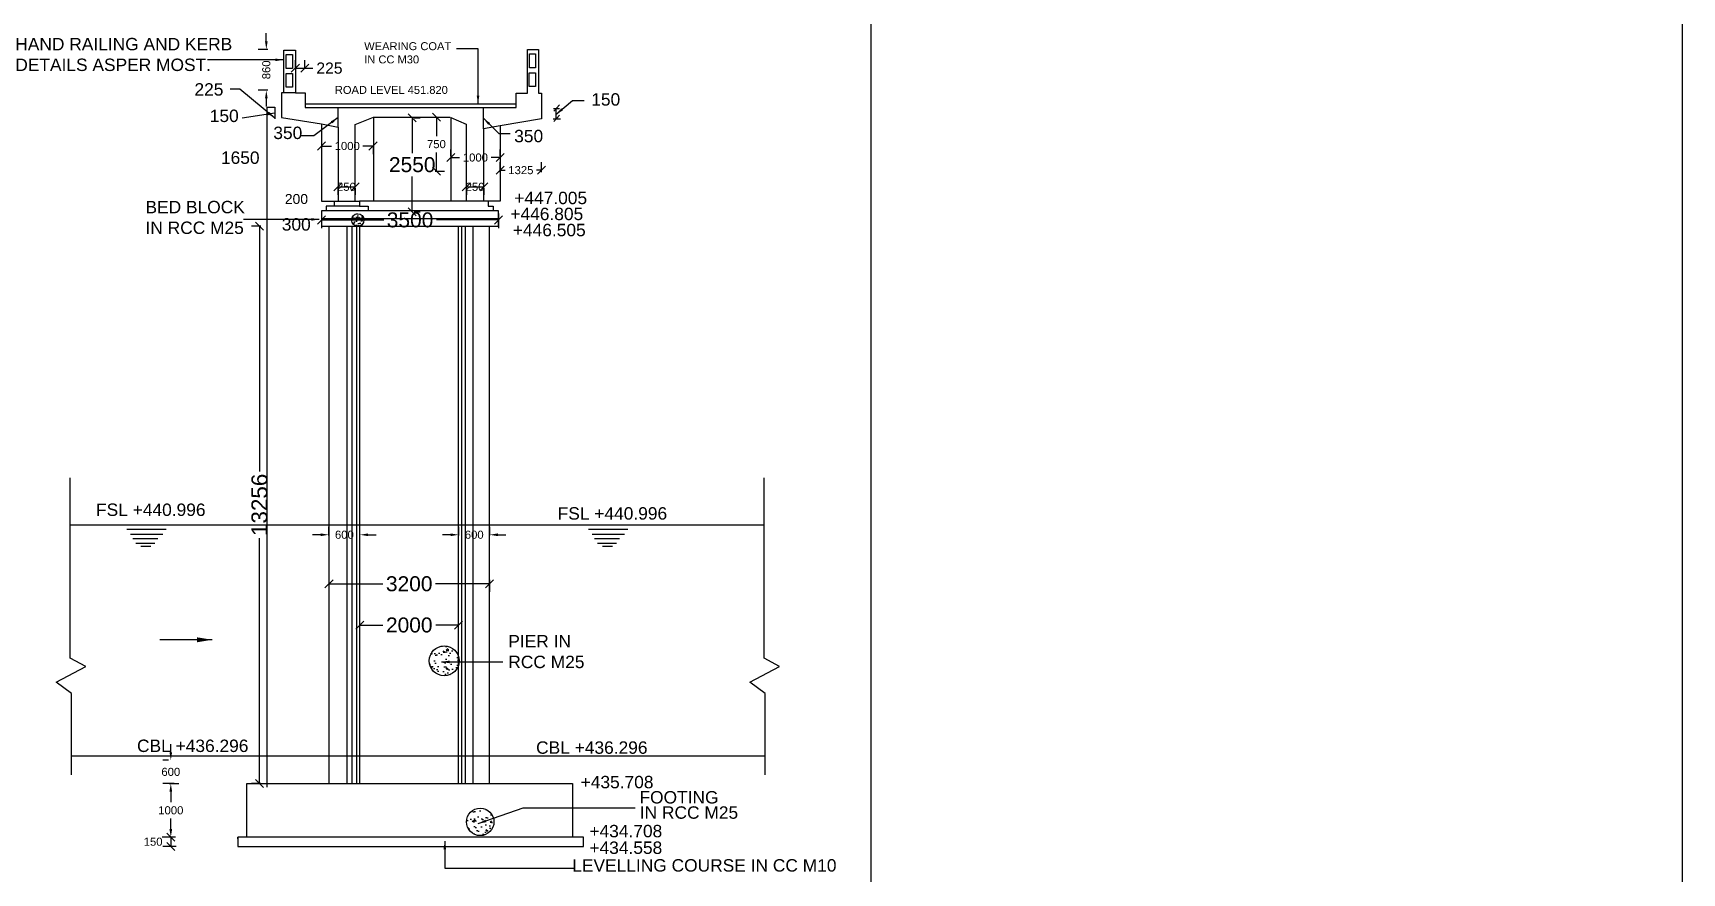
# Model space of a CAD drawing. Header units: inches. Extents: x 19265.7 to 19362, y 19045.1 to 19108.4.
# Drawn here: x 19325.24 to 19361.94, y 19071.27 to 19089.98 of the extents above; entities that cross this region are included whole.
import ezdxf

# ---------------------------------------------------------------- set-up
doc = ezdxf.new("R2010")
doc.units = ezdxf.units.IN
doc.header["$MEASUREMENT"] = 0
for name, color, linetype in [('DIMENSION', 255, 'Continuous'), ('DRAWING', 2, 'Continuous'), ('TEXT', 255, 'Continuous')]:
    doc.layers.add(name, color=color, linetype=linetype)
doc.styles.get("Standard").update_dxf_attribs({"font": 'arial.ttf'})
doc.dimstyles.get("Standard").update_dxf_attribs({"dimtxt": 0.18, "dimasz": 0.18, "dimexe": 0.18, "dimexo": 0.0625, "dimgap": 0.09, "dimtad": 0, "dimtih": 1, "dimtoh": 1, "dimdec": 4, "dimzin": 0, "dimdsep": 46, "dimtxsty": 'Standard', "dimcen": 0.09, "dimadec": 0, "dimazin": 0, "dimtfac": 1, "dimtdec": 4, "dimtofl": 0, "dimtmove": 0, "dimatfit": 3, "dimfxl": 1, "dimtolj": 1, "dimtzin": 0, "dimarcsym": 0})
pattern_1 = [(50, (-39.21557, 271.69714), (0.3586300913, -0.0313760675), [0.0375, -0.4125]), (355, (-39.21557, 271.69714), (-0.069375667, 0.376096067), [0.03, -0.33]), (100.4514, (-39.1857, 271.69452), (0.289254691, 0.344719771), [0.031870095, -0.350571056]), (46.1842, (-39.21557, 271.79714), (0.533620524, -0.082759507), [0.05625, -0.61875]), (96.6356, (-39.1711, 271.79024), (0.467331353, 0.487058935), [0.047805144, -0.5258565]), (351.1842, (-39.21557, 271.79714), (0.467330973, 0.4870593), [0.045, -0.495]), (21, (-39.16557, 271.77214), (0.298453526, -0.2013094453), [0.0375, -0.4125]), (326, (-39.16557, 271.77214), (0.121657666, 0.3625750225), [0.03, -0.33]), (71.4514, (-39.1407, 271.75536), (0.4201113143, 0.1612652484), [0.031870095, -0.350571056]), (37.5, (-39.21557, 271.69714), (0.00607992766, 0.1664469269), [0, -0.326, 0, -0.335, 0, -0.33125]), (7.5, (-39.21557, 271.69714), (0.1315347687, 0.197205856), [0, -0.191, 0, -0.3185, 0, -0.12625]), (327.5, (-39.32707, 271.69714), (0.2669112181, -0.0112774359), [0, -0.125, 0, -0.39, 0, -0.5175]), (317.5, (-39.37707, 271.69714), (0.2915930847, 0.0500524912), [0, -0.1625, 0, -0.259, 0, -0.3675])]

# ---------------------------------------------------------------- blocks, each defined once
blk = doc.blocks.new('_Oblique')
at = {"color": 0, "linetype": 'ByBlock', "lineweight": -2}
blk.add_line((-0.5, -0.5), (0.5, 0.5), dxfattribs=at)
blk = doc.blocks.new('*D76')
at = {"layer": 'Defpoints', "color": 0, "transparency": 16777216}
for p in [(19328.448, 19073.265), (19328.309, 19072.073), (19328.448, 19072.073)]:
    blk.add_point(p, dxfattribs=at)
at = {"layer": 'DIMENSION', "color": 0, "lineweight": -2, "transparency": 16777216}
for p, q in [((19328.386, 19073.265), (19328.129, 19073.265)), ((19328.309, 19073.085), (19328.309, 19072.851)), ((19328.309, 19072.253), (19328.309, 19072.487)), ((19328.386, 19072.073), (19328.129, 19072.073))]:
    blk.add_line(p, q, dxfattribs=at)
at = {"layer": 'DIMENSION', "color": 0, "transparency": 16777216}
for points in [[(19328.279, 19073.085), (19328.339, 19073.085), (19328.309, 19073.265)], [(19328.279, 19072.253), (19328.339, 19072.253), (19328.309, 19072.073)]]:
    blk.add_solid(points, dxfattribs=at)
at = {"layer": 'DIMENSION', "color": 0, "transparency": 16777216, "insert": (19328.309, 19072.669), "char_height": 0.18, "attachment_point": 5}
blk.add_mtext('\\A1;1000', dxfattribs=at)
blk = doc.blocks.new('*D77')
at = {"layer": 'Defpoints', "color": 0, "transparency": 16777216}
for p in [(19331.664, 19086.027), (19335.603, 19086.027), (19335.603, 19085.819)]:
    blk.add_point(p, dxfattribs=at)
at = {"layer": 'DIMENSION', "color": 0, "lineweight": -2, "transparency": 16777216}
for p, q in [((19331.664, 19085.964), (19331.664, 19085.639)), ((19335.603, 19085.964), (19335.603, 19085.639)), ((19331.664, 19085.819), (19333.047, 19085.819)), ((19335.603, 19085.819), (19334.221, 19085.819))]:
    blk.add_line(p, q, dxfattribs=at)
at = {"layer": 'DIMENSION', "color": 0, "lineweight": -2, "transparency": 16777216, "xscale": 0.18, "yscale": 0.18, "zscale": 0.18, "rotation": 180}
blk.add_blockref('_Oblique', (19331.664, 19085.819), dxfattribs=at)
at = {"layer": 'DIMENSION', "color": 0, "lineweight": -2, "transparency": 16777216, "xscale": 0.18, "yscale": 0.18, "zscale": 0.18}
blk.add_blockref('_Oblique', (19335.603, 19085.819), dxfattribs=at)
at = {"layer": 'DIMENSION', "color": 0, "transparency": 16777216, "insert": (19333.634, 19085.819), "char_height": 0.3333, "attachment_point": 5}
blk.add_mtext('\\A1;3500', dxfattribs=at)
blk = doc.blocks.new('*D78')
at = {"layer": 'Defpoints', "color": 0, "transparency": 16777216}
for p in [(19331.826, 19078.728), (19332.518, 19078.807), (19332.518, 19078.728)]:
    blk.add_point(p, dxfattribs=at)
at = {"layer": 'DIMENSION', "color": 0, "lineweight": -2, "transparency": 16777216}
for p, q in [((19331.826, 19078.791), (19331.826, 19078.987)), ((19332.518, 19078.791), (19332.518, 19078.987)), ((19331.646, 19078.807), (19331.466, 19078.807)), ((19332.698, 19078.807), (19332.878, 19078.807))]:
    blk.add_line(p, q, dxfattribs=at)
at = {"layer": 'DIMENSION', "color": 0, "transparency": 16777216}
for points in [[(19331.646, 19078.837), (19331.646, 19078.777), (19331.826, 19078.807)], [(19332.698, 19078.837), (19332.698, 19078.777), (19332.518, 19078.807)]]:
    blk.add_solid(points, dxfattribs=at)
at = {"layer": 'DIMENSION', "color": 0, "transparency": 16777216, "insert": (19332.172, 19078.807), "char_height": 0.18, "attachment_point": 5}
blk.add_mtext('\\A1;600', dxfattribs=at)
blk = doc.blocks.new('*D79')
at = {"layer": 'Defpoints', "color": 0, "transparency": 16777216}
for p in [(19331.829, 19077.862), (19335.402, 19077.862), (19335.402, 19077.714)]:
    blk.add_point(p, dxfattribs=at)
at = {"layer": 'DIMENSION', "color": 0, "lineweight": -2, "transparency": 16777216}
for p, q in [((19331.829, 19077.8), (19331.829, 19077.534)), ((19335.402, 19077.8), (19335.402, 19077.534)), ((19331.829, 19077.714), (19333.028, 19077.714)), ((19335.402, 19077.714), (19334.202, 19077.714))]:
    blk.add_line(p, q, dxfattribs=at)
at = {"layer": 'DIMENSION', "color": 0, "lineweight": -2, "transparency": 16777216, "xscale": 0.18, "yscale": 0.18, "zscale": 0.18, "rotation": 180}
blk.add_blockref('_Oblique', (19331.829, 19077.714), dxfattribs=at)
at = {"layer": 'DIMENSION', "color": 0, "lineweight": -2, "transparency": 16777216, "xscale": 0.18, "yscale": 0.18, "zscale": 0.18}
blk.add_blockref('_Oblique', (19335.402, 19077.714), dxfattribs=at)
at = {"layer": 'DIMENSION', "color": 0, "transparency": 16777216, "insert": (19333.615, 19077.714), "char_height": 0.3333, "attachment_point": 5}
blk.add_mtext('\\A1;3200', dxfattribs=at)
blk = doc.blocks.new('*D80')
at = {"layer": 'Defpoints', "color": 0, "transparency": 16777216}
for p in [(19334.713, 19076.796), (19332.518, 19076.548), (19334.713, 19076.548)]:
    blk.add_point(p, dxfattribs=at)
at = {"layer": 'DIMENSION', "color": 0, "lineweight": -2, "transparency": 16777216}
for p, q in [((19332.518, 19076.61), (19332.518, 19076.976)), ((19332.518, 19076.796), (19333.026, 19076.796)), ((19334.713, 19076.796), (19334.206, 19076.796)), ((19334.713, 19076.61), (19334.713, 19076.976))]:
    blk.add_line(p, q, dxfattribs=at)
at = {"layer": 'DIMENSION', "color": 0, "lineweight": -2, "transparency": 16777216, "xscale": 0.18, "yscale": 0.18, "zscale": 0.18, "rotation": 180}
blk.add_blockref('_Oblique', (19332.518, 19076.796), dxfattribs=at)
at = {"layer": 'DIMENSION', "color": 0, "lineweight": -2, "transparency": 16777216, "xscale": 0.18, "yscale": 0.18, "zscale": 0.18}
blk.add_blockref('_Oblique', (19334.713, 19076.796), dxfattribs=at)
at = {"layer": 'DIMENSION', "color": 0, "transparency": 16777216, "insert": (19333.616, 19076.796), "char_height": 0.3333, "attachment_point": 5}
blk.add_mtext('\\A1;2000', dxfattribs=at)
blk = doc.blocks.new('*D81')
at = {"layer": 'Defpoints', "color": 0, "transparency": 16777216}
for p in [(19335.639, 19086.824), (19336.56, 19086.928), (19336.56, 19086.824)]:
    blk.add_point(p, dxfattribs=at)
at = {"layer": 'DIMENSION', "color": 0, "lineweight": -2, "transparency": 16777216}
for p, q in [((19335.639, 19086.886), (19335.639, 19087.108)), ((19336.56, 19086.886), (19336.56, 19087.108)), ((19335.639, 19086.928), (19335.749, 19086.928)), ((19336.56, 19086.928), (19336.451, 19086.928))]:
    blk.add_line(p, q, dxfattribs=at)
at = {"layer": 'DIMENSION', "color": 0, "lineweight": -2, "transparency": 16777216, "xscale": 0.18, "yscale": 0.18, "zscale": 0.18, "rotation": 180}
blk.add_blockref('_Oblique', (19335.639, 19086.928), dxfattribs=at)
at = {"layer": 'DIMENSION', "color": 0, "lineweight": -2, "transparency": 16777216, "xscale": 0.18, "yscale": 0.18, "zscale": 0.18}
blk.add_blockref('_Oblique', (19336.56, 19086.928), dxfattribs=at)
at = {"layer": 'DIMENSION', "color": 0, "transparency": 16777216, "insert": (19336.1, 19086.928), "char_height": 0.18, "attachment_point": 5}
blk.add_mtext('\\A1;1325', dxfattribs=at)
blk = doc.blocks.new('*D91')
at = {"layer": 'Defpoints', "color": 0, "transparency": 16777216}
for p in [(19334.54, 19087.175), (19335.637, 19087.209), (19335.637, 19087.175)]:
    blk.add_point(p, dxfattribs=at)
at = {"layer": 'DIMENSION', "color": 0, "lineweight": -2, "transparency": 16777216}
for p, q in [((19334.54, 19087.237), (19334.54, 19087.389)), ((19335.637, 19087.237), (19335.637, 19087.389)), ((19334.54, 19087.209), (19334.738, 19087.209)), ((19335.637, 19087.209), (19335.438, 19087.209))]:
    blk.add_line(p, q, dxfattribs=at)
at = {"layer": 'DIMENSION', "color": 0, "lineweight": -2, "transparency": 16777216, "xscale": 0.18, "yscale": 0.18, "zscale": 0.18, "rotation": 180}
blk.add_blockref('_Oblique', (19334.54, 19087.209), dxfattribs=at)
at = {"layer": 'DIMENSION', "color": 0, "lineweight": -2, "transparency": 16777216, "xscale": 0.18, "yscale": 0.18, "zscale": 0.18}
blk.add_blockref('_Oblique', (19335.637, 19087.209), dxfattribs=at)
at = {"layer": 'DIMENSION', "color": 0, "transparency": 16777216, "insert": (19335.088, 19087.209), "char_height": 0.18, "attachment_point": 5}
blk.add_mtext('\\A1;1000', dxfattribs=at)
blk = doc.blocks.new('*D82')
at = {"layer": 'Defpoints', "color": 0, "transparency": 16777216}
for p in [(19333.665, 19088.096), (19333.665, 19086.001), (19333.682, 19086.001)]:
    blk.add_point(p, dxfattribs=at)
at = {"layer": 'DIMENSION', "color": 0, "lineweight": -2, "transparency": 16777216}
for p, q in [((19333.682, 19088.096), (19333.682, 19087.309)), ((19333.728, 19088.096), (19333.862, 19088.096)), ((19333.682, 19086.001), (19333.682, 19086.788)), ((19333.728, 19086.001), (19333.862, 19086.001))]:
    blk.add_line(p, q, dxfattribs=at)
at = {"layer": 'DIMENSION', "color": 0, "lineweight": -2, "transparency": 16777216, "xscale": 0.18, "yscale": 0.18, "zscale": 0.18}
for p, rotation in [((19333.682, 19088.096), 90), ((19333.682, 19086.001), 270)]:
    blk.add_blockref('_Oblique', p, dxfattribs=dict(at, rotation=rotation))
at = {"layer": 'DIMENSION', "color": 0, "transparency": 16777216, "insert": (19333.682, 19087.049), "char_height": 0.3333, "attachment_point": 5}
blk.add_mtext('\\A1;2550', dxfattribs=at)
blk = doc.blocks.new('*D83')
at = {"layer": 'Defpoints', "color": 0, "transparency": 16777216}
for p in [(19330.533, 19089.617), (19330.435, 19088.708), (19330.533, 19088.708)]:
    blk.add_point(p, dxfattribs=at)
at = {"layer": 'TEXT', "color": 0, "lineweight": -2, "transparency": 16777216}
for p, q in [((19330.435, 19089.797), (19330.435, 19089.977)), ((19330.47, 19089.617), (19330.255, 19089.617)), ((19330.47, 19088.708), (19330.255, 19088.708)), ((19330.435, 19088.528), (19330.435, 19088.348))]:
    blk.add_line(p, q, dxfattribs=at)
at = {"layer": 'TEXT', "color": 0, "transparency": 16777216}
for points in [[(19330.405, 19089.797), (19330.465, 19089.797), (19330.435, 19089.617)], [(19330.405, 19088.528), (19330.465, 19088.528), (19330.435, 19088.708)]]:
    blk.add_solid(points, dxfattribs=at)
at = {"layer": 'TEXT', "color": 0, "transparency": 16777216, "insert": (19330.435, 19089.163), "char_height": 0.18, "attachment_point": 5, "rotation": 90}
blk.add_mtext('\\A1;860', dxfattribs=at)
blk = doc.blocks.new('*D88')
at = {"layer": 'Defpoints', "color": 0, "transparency": 16777216}
for p in [(19330.379, 19085.681), (19330.284, 19073.265), (19330.379, 19073.265)]:
    blk.add_point(p, dxfattribs=at)
at = {"layer": 'DIMENSION', "color": 0, "lineweight": -2, "transparency": 16777216}
for p, q in [((19330.316, 19085.681), (19330.104, 19085.681)), ((19330.284, 19085.681), (19330.284, 19080.218)), ((19330.284, 19073.265), (19330.284, 19078.728)), ((19330.316, 19073.265), (19330.104, 19073.265))]:
    blk.add_line(p, q, dxfattribs=at)
at = {"layer": 'DIMENSION', "color": 0, "lineweight": -2, "transparency": 16777216, "xscale": 0.18, "yscale": 0.18, "zscale": 0.18}
for p, rotation in [((19330.284, 19085.681), 90), ((19330.284, 19073.265), 270)]:
    blk.add_blockref('_Oblique', p, dxfattribs=dict(at, rotation=rotation))
at = {"layer": 'DIMENSION', "color": 0, "transparency": 16777216, "insert": (19330.284, 19079.473), "char_height": 0.3571, "attachment_point": 5, "rotation": 90}
blk.add_mtext('\\A1;13256', dxfattribs=at)
blk = doc.blocks.new('*D89')
at = {"layer": 'Defpoints', "color": 0, "transparency": 16777216}
for p in [(19328.319, 19073.784), (19328.214, 19073.265), (19328.309, 19073.265)]:
    blk.add_point(p, dxfattribs=at)
at = {"layer": 'DIMENSION', "color": 0, "lineweight": -2, "transparency": 16777216}
for p, q in [((19328.309, 19073.964), (19328.309, 19074.144)), ((19328.257, 19073.784), (19328.129, 19073.784)), ((19328.276, 19073.265), (19328.489, 19073.265)), ((19328.309, 19073.085), (19328.309, 19072.905))]:
    blk.add_line(p, q, dxfattribs=at)
at = {"layer": 'DIMENSION', "color": 0, "transparency": 16777216}
for points in [[(19328.279, 19073.964), (19328.339, 19073.964), (19328.309, 19073.784)], [(19328.279, 19073.085), (19328.339, 19073.085), (19328.309, 19073.265)]]:
    blk.add_solid(points, dxfattribs=at)
at = {"layer": 'DIMENSION', "color": 0, "transparency": 16777216, "insert": (19328.309, 19073.525), "char_height": 0.18, "attachment_point": 5}
blk.add_mtext('\\A1;600', dxfattribs=at)
blk = doc.blocks.new('*D90')
at = {"layer": 'Defpoints', "color": 0, "transparency": 16777216}
for p in [(19334.716, 19078.728), (19335.408, 19078.807), (19335.408, 19078.728)]:
    blk.add_point(p, dxfattribs=at)
at = {"layer": 'DIMENSION', "color": 0, "lineweight": -2, "transparency": 16777216}
for p, q in [((19334.716, 19078.791), (19334.716, 19078.987)), ((19335.408, 19078.791), (19335.408, 19078.987)), ((19334.536, 19078.807), (19334.356, 19078.807)), ((19335.588, 19078.807), (19335.768, 19078.807))]:
    blk.add_line(p, q, dxfattribs=at)
at = {"layer": 'DIMENSION', "color": 0, "transparency": 16777216}
for points in [[(19334.536, 19078.837), (19334.536, 19078.777), (19334.716, 19078.807)], [(19335.588, 19078.837), (19335.588, 19078.777), (19335.408, 19078.807)]]:
    blk.add_solid(points, dxfattribs=at)
at = {"layer": 'DIMENSION', "color": 0, "transparency": 16777216, "insert": (19335.062, 19078.807), "char_height": 0.18, "attachment_point": 5}
blk.add_mtext('\\A1;600', dxfattribs=at)
blk = doc.blocks.new('*D93')
at = {"layer": 'Defpoints', "color": 0, "transparency": 16777216}
for p in [(19331.662, 19087.533), (19332.81, 19087.533), (19332.81, 19087.466)]:
    blk.add_point(p, dxfattribs=at)
at = {"layer": 'DIMENSION', "color": 0, "lineweight": -2, "transparency": 16777216}
for p, q in [((19331.662, 19087.47), (19331.662, 19087.286)), ((19331.662, 19087.466), (19331.886, 19087.466)), ((19332.81, 19087.466), (19332.586, 19087.466)), ((19332.81, 19087.47), (19332.81, 19087.286))]:
    blk.add_line(p, q, dxfattribs=at)
at = {"layer": 'DIMENSION', "color": 0, "lineweight": -2, "transparency": 16777216, "xscale": 0.18, "yscale": 0.18, "zscale": 0.18, "rotation": 180}
blk.add_blockref('_Oblique', (19331.662, 19087.466), dxfattribs=at)
at = {"layer": 'DIMENSION', "color": 0, "lineweight": -2, "transparency": 16777216, "xscale": 0.18, "yscale": 0.18, "zscale": 0.18}
blk.add_blockref('_Oblique', (19332.81, 19087.466), dxfattribs=at)
at = {"layer": 'DIMENSION', "color": 0, "transparency": 16777216, "insert": (19332.236, 19087.466), "char_height": 0.18, "attachment_point": 5}
blk.add_mtext('\\A1;1000', dxfattribs=at)
blk = doc.blocks.new('*D94')
at = {"layer": 'Defpoints', "color": 0, "transparency": 16777216}
for p in [(19332.024, 19086.589), (19332.412, 19086.589), (19332.412, 19086.557)]:
    blk.add_point(p, dxfattribs=at)
at = {"layer": 'DIMENSION', "color": 0, "lineweight": -2, "transparency": 16777216}
for p, q in [((19332.024, 19086.557), (19332.412, 19086.557)), ((19332.024, 19086.526), (19332.024, 19086.377)), ((19332.412, 19086.526), (19332.412, 19086.377))]:
    blk.add_line(p, q, dxfattribs=at)
at = {"layer": 'DIMENSION', "color": 0, "lineweight": -2, "transparency": 16777216, "xscale": 0.18, "yscale": 0.18, "zscale": 0.18, "rotation": 180}
blk.add_blockref('_Oblique', (19332.024, 19086.557), dxfattribs=at)
at = {"layer": 'DIMENSION', "color": 0, "lineweight": -2, "transparency": 16777216, "xscale": 0.18, "yscale": 0.18, "zscale": 0.18}
blk.add_blockref('_Oblique', (19332.412, 19086.557), dxfattribs=at)
at = {"layer": 'DIMENSION', "color": 0, "transparency": 16777216, "insert": (19332.218, 19086.557), "char_height": 0.18, "attachment_point": 5}
blk.add_mtext('\\A1;250', dxfattribs=at)
blk = doc.blocks.new('*D95')
at = {"layer": 'Defpoints', "color": 0, "transparency": 16777216}
for p in [(19334.887, 19086.589), (19335.275, 19086.589), (19335.275, 19086.557)]:
    blk.add_point(p, dxfattribs=at)
at = {"layer": 'DIMENSION', "color": 0, "lineweight": -2, "transparency": 16777216}
for p, q in [((19334.887, 19086.557), (19335.275, 19086.557)), ((19334.887, 19086.526), (19334.887, 19086.377)), ((19335.275, 19086.526), (19335.275, 19086.377))]:
    blk.add_line(p, q, dxfattribs=at)
at = {"layer": 'DIMENSION', "color": 0, "lineweight": -2, "transparency": 16777216, "xscale": 0.18, "yscale": 0.18, "zscale": 0.18, "rotation": 180}
blk.add_blockref('_Oblique', (19334.887, 19086.557), dxfattribs=at)
at = {"layer": 'DIMENSION', "color": 0, "lineweight": -2, "transparency": 16777216, "xscale": 0.18, "yscale": 0.18, "zscale": 0.18}
blk.add_blockref('_Oblique', (19335.275, 19086.557), dxfattribs=at)
at = {"layer": 'DIMENSION', "color": 0, "transparency": 16777216, "insert": (19335.081, 19086.557), "char_height": 0.18, "attachment_point": 5}
blk.add_mtext('\\A1;250', dxfattribs=at)
blk = doc.blocks.new('*D96')
at = {"layer": 'Defpoints', "color": 0, "transparency": 16777216}
for p in [(19334.134, 19088.108), (19334.134, 19086.905), (19334.221, 19086.905)]:
    blk.add_point(p, dxfattribs=at)
at = {"layer": 'DIMENSION', "color": 0, "lineweight": -2, "transparency": 16777216}
for p, q in [((19334.196, 19088.108), (19334.401, 19088.108)), ((19334.221, 19088.108), (19334.221, 19087.688)), ((19334.221, 19086.905), (19334.221, 19087.325)), ((19334.196, 19086.905), (19334.401, 19086.905))]:
    blk.add_line(p, q, dxfattribs=at)
at = {"layer": 'DIMENSION', "color": 0, "lineweight": -2, "transparency": 16777216, "xscale": 0.18, "yscale": 0.18, "zscale": 0.18}
for p, rotation in [((19334.221, 19088.108), 90), ((19334.221, 19086.905), 270)]:
    blk.add_blockref('_Oblique', p, dxfattribs=dict(at, rotation=rotation))
at = {"layer": 'DIMENSION', "color": 0, "transparency": 16777216, "insert": (19334.221, 19087.507), "char_height": 0.18, "attachment_point": 5}
blk.add_mtext('\\A1;750', dxfattribs=at)
blk = doc.blocks.new('*D134')
at = {"layer": 'Defpoints', "color": 0, "transparency": 16777216}
for p in [(19331.29, 19089.2), (19331.081, 19089.126), (19331.29, 19089.126)]:
    blk.add_point(p, dxfattribs=at)
at = {"layer": 'DIMENSION', "color": 0, "lineweight": -2, "transparency": 16777216}
for p, q in [((19331.081, 19089.188), (19331.081, 19089.38)), ((19331.081, 19089.2), (19331.29, 19089.2)), ((19331.29, 19089.188), (19331.29, 19089.38)), ((19331.29, 19089.2), (19331.47, 19089.2))]:
    blk.add_line(p, q, dxfattribs=at)
at = {"layer": 'DIMENSION', "color": 0, "lineweight": -2, "transparency": 16777216, "xscale": 0.18, "yscale": 0.18, "zscale": 0.18, "rotation": 180}
blk.add_blockref('_Oblique', (19331.081, 19089.2), dxfattribs=at)
at = {"layer": 'DIMENSION', "color": 0, "lineweight": -2, "transparency": 16777216, "xscale": 0.18, "yscale": 0.18, "zscale": 0.18}
blk.add_blockref('_Oblique', (19331.29, 19089.2), dxfattribs=at)
at = {"layer": 'DIMENSION', "color": 0, "transparency": 16777216, "insert": (19331.84, 19089.2), "char_height": 0.25, "attachment_point": 5}
blk.add_mtext('\\A1;225', dxfattribs=at)

msp = doc.modelspace()

# ---------------------------------------------------------------- hatches: boundary and pattern name
at = {"layer": 'DIMENSION'}
h = msp.add_hatch(dxfattribs=at)
h.set_pattern_fill('AR-CONC', color=256, style=0)
h.set_pattern_definition([(50, (-39.2156, 271.697), (7.1726018, -0.6275213), [0.75, -8.25]), (355, (-39.2156, 271.697), (-1.3875133, 7.5219213), [0.6, -6.6]), (100.4514, (-38.618, 271.645), (5.7850938, 6.8943954), [0.6374019, -7.0114211]), (46.1842, (-39.216, 273.697), (10.6724105, -1.65519), [1.125, -12.375]), (96.6356, (-38.326, 273.559), (9.346627, 9.7411787), [0.956103, -10.51713]), (351.1842, (-39.216, 273.697), (9.3466195, 9.741186), [0.9, -9.9]), (21, (-38.2156, 273.197), (5.9690705, -4.0261889), [0.75, -8.25]), (326, (-38.2156, 273.197), (2.4331533, 7.2515005), [0.6, -6.6]), (71.4514, (-37.718, 272.8616), (8.4022263, 3.225305), [0.6374019, -7.0114211]), (37.5, (-39.2156, 271.6971), (0.12159855, 3.32893854), [0, -6.52, 0, -6.7, 0, -6.625]), (7.5, (-39.2156, 271.697), (2.63069537, 3.9441171), [0, -3.82, 0, -6.37, 0, -2.525]), (327.5, (-41.4456, 271.6971), (5.33822436, -0.22554872), [0, -2.5, 0, -7.8, 0, -10.35]), (317.5, (-42.4456, 271.697), (5.8318617, 1.0010498), [0, -3.25, 0, -5.18, 0, -7.35])])
edge = h.paths.add_edge_path()
edge.add_arc((19334.39477, 19075.99806), 0.33309, 0, 360)
h = msp.add_hatch(dxfattribs=at)
h.set_pattern_fill('AR-CONC', color=256, scale=0.05, style=0)
h.set_pattern_definition(pattern_1)
edge = h.paths.add_edge_path()
edge.add_arc((19334.39477, 19075.99806), 0.33309, 0, 360)
at = {"layer": 'DRAWING'}
h = msp.add_hatch(dxfattribs=at)
h.set_pattern_fill('AR-CONC', color=256, scale=0.025, style=0)
h.set_pattern_definition([(50, (-39.21557, 269.71492), (0.17931504565, -0.01568803375), [0.01875, -0.20625]), (355, (-39.21557, 269.71492), (-0.0346878334, 0.1880480334), [0.015, -0.165]), (100.4514, (-39.20063, 269.71361), (0.1446273454, 0.1723598855), [0.0159350475, -0.175285528]), (46.1842, (-39.21557, 269.76492), (0.2668102622, -0.0413797536), [0.028125, -0.309375]), (96.6356, (-39.19333, 269.76147), (0.2336656764, 0.2435294677), [0.023902572, -0.26292825]), (351.1842, (-39.21557, 269.76492), (0.2336654863, 0.2435296502), [0.0225, -0.2475]), (21, (-39.19057, 269.75242), (0.149226763, -0.1006547227), [0.01875, -0.20625]), (326, (-39.19057, 269.75242), (0.060828833, 0.1812875113), [0.015, -0.165]), (71.4514, (-39.17813, 269.74403), (0.2100556571, 0.0806326242), [0.0159350475, -0.175285528]), (37.5, (-39.21557, 269.71492), (0.00303996383, 0.08322346346), [0, -0.163, 0, -0.1675, 0, -0.165625]), (7.5, (-39.21557, 269.71492), (0.06576738436, 0.09860292797), [0, -0.0955, 0, -0.15925, 0, -0.063125]), (327.5, (-39.27132, 269.71492), (0.13345560904, -0.00563871793), [0, -0.0625, 0, -0.195, 0, -0.25875]), (317.5, (-39.29632, 269.71492), (0.14579654234, 0.0250262456), [0, -0.08125, 0, -0.1295, 0, -0.18375])])
edge = h.paths.add_edge_path()
edge.add_arc((19332.46984, 19085.81879), 0.13882, 0, 360)
h = msp.add_hatch(dxfattribs=at)
h.set_pattern_fill('AR-CONC', color=256, scale=0.05, style=0)
h.set_pattern_definition(pattern_1)
edge = h.paths.add_edge_path()
edge.add_arc((19335.19587, 19072.41193), 0.3063, 0, 360)

# ---------------------------------------------------------------- linework, layer by layer
at = {"layer": 'DIMENSION'}
for p, q in [((19328.41549, 19072.07348), (19328.11382, 19072.07348)), ((19328.30873, 19072.07348), (19328.30873, 19071.86314)), ((19328.43041, 19071.86314), (19328.12873, 19071.86314))]:
    msp.add_line(p, q, dxfattribs=at)
at = {"layer": 'DIMENSION', "ltscale": 0.02}
msp.add_lwpolyline([(19343.88602, 19091.87621), (19343.88602, 19058.66706)], dxfattribs=at)
at = {"layer": 'DIMENSION'}
for points in [[(19336.82107, 19088.06827), (19336.97908, 19088.06827)], [(19336.82586, 19088.30266), (19336.95673, 19088.30266)], [(19336.83065, 19088.24207), (19336.95673, 19088.38398)], [(19336.83065, 19088.01079), (19336.95673, 19088.1527)]]:
    msp.add_lwpolyline(points, dxfattribs=at)
at = {"layer": 'DRAWING'}
for p, q in [((19332.41163, 19087.94728), (19332.81794, 19088.10895)), ((19332.81794, 19088.10895), (19334.52831, 19088.10895)), ((19332.41163, 19086.2401), (19332.41163, 19087.94728)), ((19334.88273, 19087.95626), (19334.88273, 19086.2401))]:
    msp.add_line(p, q, dxfattribs=at)
for points in [[(19361.94423, 19045.12123), (19265.7442, 19045.12123), (19265.7442, 19108.4331), (19361.94423, 19108.4331)], [(19330.82203, 19089.59896), (19331.08099, 19089.59896), (19331.08099, 19088.65222), (19330.82203, 19088.65222), (19330.82203, 19089.59896)], [(19336.29075, 19089.5165), (19336.42892, 19089.5165), (19336.42892, 19089.20976), (19336.29075, 19089.20976)], [(19330.87939, 19089.50223), (19331.01756, 19089.50223), (19331.01756, 19089.19549), (19330.87939, 19089.19549)], [(19330.87354, 19089.08302), (19331.01761, 19089.08302), (19331.01761, 19088.77874), (19330.87354, 19088.77874)], [(19336.2849, 19089.0973), (19336.42898, 19089.0973), (19336.42898, 19088.79301), (19336.2849, 19088.79301)], [(19329.79962, 19072.07348), (19329.79962, 19072.03369), (19329.79962, 19071.86314), (19337.49277, 19071.86314), (19337.49277, 19072.07348), (19329.79962, 19072.07348)]]:
    msp.add_lwpolyline(points, close=True, dxfattribs=at)
for points in [[(19331.08099, 19088.65222), (19331.30096, 19088.65222), (19331.30096, 19088.32243), (19335.99788, 19088.32243), (19335.99788, 19088.64287), (19336.24464, 19088.64287), (19336.24464, 19089.61323), (19336.49235, 19089.61323), (19336.49235, 19088.64287), (19336.55617, 19088.64287), (19336.55617, 19088.07163), (19335.63927, 19087.9156), (19335.63927, 19086.2401), (19335.37267, 19086.2401), (19335.37388, 19086.12735), (19335.48526, 19086.12798), (19335.48475, 19086.02179)], [(19330.82203, 19088.65222), (19330.77034, 19088.65222), (19330.77034, 19088.09908), (19331.66539, 19087.96277), (19331.66539, 19086.2401), (19331.9473, 19086.2401), (19331.9473, 19086.12756), (19331.76426, 19086.12756), (19331.76426, 19086.02179), (19331.66447, 19086.02179), (19331.66447, 19085.67993), (19331.82595, 19085.67993), (19331.82595, 19082.01602)], [(19331.30096, 19088.40756), (19335.99788, 19088.40756)], [(19330.45693, 19082.01602), (19330.45693, 19088.32862), (19330.62349, 19088.32862), (19330.62349, 19088.07207)], [(19332.03204, 19087.88386), (19332.03204, 19088.32243)], [(19332.81794, 19088.10895), (19332.81794, 19086.2401)], [(19334.5395, 19088.10005), (19334.88273, 19087.95626)], [(19334.5395, 19088.10005), (19334.5395, 19086.2401)], [(19335.26599, 19087.84569), (19335.26599, 19088.32243)], [(19331.66539, 19087.96277), (19332.03204, 19087.88386), (19332.03204, 19086.2401)], [(19335.63927, 19087.9156), (19335.26599, 19087.84569), (19335.26599, 19086.2401)], [(19331.9473, 19086.2401), (19332.50997, 19086.2401), (19332.50997, 19086.12756), (19331.9473, 19086.12756)], [(19335.37267, 19086.2401), (19332.50997, 19086.2401)], [(19331.66447, 19085.85086), (19335.60276, 19085.85086)], [(19331.82595, 19085.67993), (19335.60276, 19085.67993), (19335.60276, 19086.02179), (19331.76426, 19086.02179)], [(19332.50997, 19086.12756), (19332.70104, 19086.12756), (19332.70104, 19086.02179)], [(19332.23586, 19082.01602), (19332.23586, 19085.67993)], [(19332.34378, 19082.01602), (19332.34378, 19085.67993)], [(19332.44614, 19082.01602), (19332.44614, 19085.67993)], [(19332.51846, 19082.01602), (19332.51846, 19085.67993)], [(19334.71346, 19082.01602), (19334.71346, 19085.67993)], [(19334.78766, 19082.01602), (19334.78766, 19085.67993)], [(19334.86525, 19082.01602), (19334.86525, 19085.67993)], [(19335.03728, 19082.01602), (19335.03728, 19085.67993)], [(19335.40163, 19082.01602), (19335.40163, 19085.67993)], [(19330.45693, 19073.18363), (19330.45693, 19082.01602)], [(19331.82595, 19082.01602), (19331.82595, 19073.26487)], [(19332.23586, 19073.26487), (19332.23586, 19082.01602)], [(19332.34378, 19073.26487), (19332.34378, 19082.01602)], [(19332.44614, 19073.26487), (19332.44614, 19082.01602)], [(19332.51846, 19073.26487), (19332.51846, 19082.01602)], [(19334.71346, 19073.26487), (19334.71346, 19082.01602)], [(19334.78766, 19073.26487), (19334.78766, 19082.01602)], [(19334.86525, 19073.26487), (19334.86525, 19082.01602)], [(19335.03728, 19073.26487), (19335.03728, 19082.01602)], [(19335.40163, 19073.26487), (19335.40163, 19082.01602)], [(19326.09667, 19073.45708), (19326.09667, 19075.27504), (19325.75624, 19075.52733), (19326.41631, 19075.87064), (19326.07133, 19076.05547), (19326.07133, 19080.07232)], [(19341.53727, 19073.45708), (19341.53727, 19075.27504), (19341.19684, 19075.52733), (19341.85691, 19075.87064), (19341.51193, 19076.05547), (19341.51193, 19080.07232)], [(19326.07133, 19079.02744), (19335.36018, 19079.02744)], [(19327.33252, 19078.93254), (19328.20338, 19078.93254)], [(19335.36018, 19079.02744), (19341.51193, 19079.02744)], [(19337.60671, 19078.93254), (19338.47757, 19078.93254)], [(19327.41024, 19078.81691), (19328.13345, 19078.81691)], [(19327.46322, 19078.72163), (19328.02218, 19078.72163)], [(19327.5321, 19078.62371), (19327.95331, 19078.62371)], [(19327.64071, 19078.55225), (19327.86324, 19078.55225)], [(19337.68444, 19078.81691), (19338.40764, 19078.81691)], [(19337.73742, 19078.72163), (19338.29638, 19078.72163)], [(19337.80629, 19078.62371), (19338.2275, 19078.62371)], [(19337.91491, 19078.55225), (19338.13743, 19078.55225)], [(19341.53727, 19073.87601), (19326.09667, 19073.87601)], [(19329.99844, 19072.07348), (19329.99844, 19073.26487), (19337.25089, 19073.26487), (19337.25089, 19072.07348)], [(19329.79962, 19072.03369), (19329.79962, 19072.07348)]]:
    msp.add_lwpolyline(points, dxfattribs=at)
for centre, radius in [((19332.46984, 19085.81879), 0.13882), ((19334.39477, 19075.99806), 0.33309), ((19335.19587, 19072.41193), 0.3063)]:
    msp.add_circle(centre, radius, dxfattribs=at)
at = {"layer": 'TEXT'}
msp.add_lwpolyline([(19336.88172, 19088.29947), (19336.88172, 19088.06508)], dxfattribs=at)

# ---------------------------------------------------------------- block references
at = {"layer": 'DIMENSION', "xscale": 0.180000000000291, "yscale": 0.180000000000291, "zscale": 0.180000000000291}
for p, rotation in [((19328.30873, 19072.07348), 90), ((19328.30873, 19071.86314), 270)]:
    msp.add_blockref('_Oblique', p, dxfattribs=dict(at, rotation=rotation))

# ---------------------------------------------------------------- texts
at = {"layer": 'DIMENSION', "insert": (19327.9156, 19071.96955), "char_height": 0.18, "attachment_point": 5}
msp.add_mtext('150', dxfattribs=at)
at = {"layer": 'TEXT'}
for s, p in [('FOOTING', (19338.74009, 19072.82147)), ('IN RCC M25', (19338.74733, 19072.48193)), ('LEVELLING COURSE IN CC M10', (19337.24433, 19071.30493))]:
    msp.add_text(s, height=0.27648, dxfattribs=at).set_placement(p)
at = {"layer": 'TEXT', "attachment_point": 1}
for s, insert, char_height, width in [('HAND RAILING AND KERB\\PDETAILS ASPER MOST.', (19324.84767, 19089.87392), 0.27648, 4.7980421), ('WEARING COAT\\PIN CC M30', (19332.61392, 19089.77833), 0.1769472, 3.070747), ('225', (19328.83566, 19088.86558), 0.27648, 4.7980421), ('ROAD LEVEL 451.820', (19331.96054, 19088.80399), 0.1769472, 3.070747), ('150', (19337.66735, 19088.64201), 0.27648, 4.7980421), ('150', (19329.17622, 19088.27671), 0.27648, 4.7980421), ('350', (19330.59033, 19087.89775), 0.27648, 4.7980421), ('350', (19335.95164, 19087.82638), 0.27648, 4.7980421), ('1650', (19329.42511, 19087.34486), 0.27648, 4.7980421), ('BED BLOCK\\PIN RCC M25', (19327.74569, 19086.24446), 0.27648, 4.7980421), ('200', (19330.84771, 19086.39688), 0.221184, 3.8384337), ('+447.005', (19335.95307, 19086.44771), 0.27648, 4.7980421), ('300', (19330.77924, 19085.85881), 0.27648, 4.7980421), ('+446.805', (19335.86649, 19086.092), 0.27648, 4.7980421), ('+446.505', (19335.9218, 19085.73284), 0.27648, 4.7980421), ('FSL +440.996', (19326.64499, 19079.50263), 0.27648, 4.7980421), ('FSL +440.996', (19336.91918, 19079.42111), 0.27648, 4.7980421), ('PIER IN\\PRCC M25', (19335.82058, 19076.57426), 0.27648, 4.7980421), ('CBL +436.296', (19327.55685, 19074.24475), 0.27648, 4.7980421), ('CBL +436.296', (19336.43915, 19074.20536), 0.27648, 4.7980421), ('+435.708', (19337.43069, 19073.43721), 0.27648, 4.7980421), ('+434.708', (19337.62565, 19072.34547), 0.27648, 4.7980421), ('+434.558', (19337.62565, 19071.97532), 0.27648, 4.7980421)]:
    msp.add_mtext(s, dxfattribs=dict(at, insert=insert, char_height=char_height, width=width))

# ---------------------------------------------------------------- dimensions: what is measured, and where the dimension line sits
at = {"layer": 'DIMENSION'}
for base, p1, p2, text, override, picture, middle in [((19331.29029, 19089.19968), (19331.08099, 19089.12559), (19331.29029, 19089.12559), '225', {"dimtxt": 0.25, "dimblk1": 'Oblique', "dimblk2": 'Oblique', "dimsah": 1}, '*D134', (19331.83954, 19089.19968)), ((19332.80951, 19087.46622), (19331.66176, 19087.53257), (19332.80951, 19087.53257), '1000', {"dimblk1": 'Oblique', "dimblk2": 'Oblique', "dimsah": 1}, '*D93', (19332.23564, 19087.46622)), ((19335.63688, 19087.20884), (19334.5395, 19087.17453), (19335.63688, 19087.17453), '1000', {"dimblk1": 'Oblique', "dimblk2": 'Oblique', "dimsah": 1}, '*D91', (19335.08819, 19087.20884)), ((19336.55984, 19086.9283), (19335.63927, 19086.82381), (19336.55984, 19086.82381), '1325', {"dimblk1": 'Oblique', "dimblk2": 'Oblique', "dimsah": 1}, '*D81', (19336.09956, 19086.9283)), ((19335.60276, 19085.81879), (19331.66447, 19086.02661), (19335.60276, 19086.02661), '3500', {"dimtxt": 0.333333, "dimblk1": 'Oblique', "dimblk2": 'Oblique', "dimsah": 1}, '*D77', (19333.63361, 19085.81879)), ((19335.40163, 19077.71423), (19331.82884, 19077.86237), (19335.40163, 19077.86237), '3200', {"dimtxt": 0.333333, "dimblk1": 'Oblique', "dimblk2": 'Oblique', "dimsah": 1}, '*D79', (19333.61523, 19077.71423)), ((19334.71346, 19076.79596), (19332.51846, 19076.54785), (19334.71346, 19076.54785), '2000', {"dimtxt": 0.333333, "dimblk1": 'Oblique', "dimblk2": 'Oblique', "dimsah": 1}, '*D80', (19333.61596, 19076.79596))]:
    dim = msp.add_linear_dim(base=base, p1=p1, p2=p2, text=text, dimstyle='Standard', override=override, dxfattribs=at)
    dim.commit()
    dim.dimension.update_dxf_attribs({"geometry": picture, "text_midpoint": middle})
for base, p1, p2, text, override, picture, middle in [((19333.68186, 19086.00114), (19333.6651, 19088.09587), (19333.6651, 19086.00114), '2550', {"dimtxt": 0.333333, "dimblk1": 'Oblique', "dimblk2": 'Oblique', "dimsah": 1}, '*D82', (19333.68186, 19087.04851)), ((19334.22146, 19086.90458), (19334.13365, 19088.10843), (19334.13365, 19086.90458), '750', {"dimblk1": 'Oblique', "dimblk2": 'Oblique', "dimsah": 1}, '*D96', (19334.22146, 19087.50651))]:
    dim = msp.add_linear_dim(base=base, p1=p1, p2=p2, angle=90, text=text, dimstyle='Standard', override=override, dxfattribs=at)
    dim.commit()
    dim.dimension.update_dxf_attribs({"geometry": picture, "text_midpoint": middle})
for base, p1, p2, picture, middle in [((19332.41163, 19086.55651), (19332.02419, 19086.58899), (19332.41163, 19086.58899), '*D94', (19332.21791, 19086.55651)), ((19335.27464, 19086.55651), (19334.8872, 19086.58899), (19335.27464, 19086.58899), '*D95', (19335.08092, 19086.55651))]:
    dim = msp.add_linear_dim(base=base, p1=p1, p2=p2, text='250', dimstyle='Standard', override={"dimblk1": 'Oblique', "dimblk2": 'Oblique', "dimsah": 1}, dxfattribs=at)
    dim.commit()
    dim.dimension.update_dxf_attribs({"geometry": picture, "text_midpoint": middle, "dimtype": 160})
dim = msp.add_linear_dim(base=(19330.28385, 19073.26487), p1=(19330.37891, 19085.68141), p2=(19330.37891, 19073.26487), angle=90, text='13256', dimstyle='Standard', override={"dimtxt": 0.357143, "dimblk1": 'Oblique', "dimblk2": 'Oblique', "dimsah": 1}, dxfattribs=at)
dim.commit()
dim.dimension.update_dxf_attribs({"geometry": '*D88', "text_midpoint": (19330.28385, 19079.47314), "text_rotation": 90})
for base, p1, p2, picture, middle in [((19332.51846, 19078.80661), (19331.82595, 19078.72811), (19332.51846, 19078.72811), '*D78', (19332.17221, 19078.80661)), ((19335.40805, 19078.80661), (19334.71554, 19078.72811), (19335.40805, 19078.72811), '*D90', (19335.06179, 19078.80661))]:
    dim = msp.add_linear_dim(base=base, p1=p1, p2=p2, text='600', dimstyle='Standard', dxfattribs=at)
    dim.commit()
    dim.dimension.update_dxf_attribs({"geometry": picture, "text_midpoint": middle})
dim = msp.add_linear_dim(base=(19328.30873, 19073.26487), p1=(19328.31938, 19073.78421), p2=(19328.21396, 19073.26487), angle=90, text='600', dimstyle='Standard', dxfattribs=at)
dim.commit()
dim.dimension.update_dxf_attribs({"geometry": '*D89', "text_midpoint": (19328.30873, 19073.52454), "dimtype": 160})
dim = msp.add_linear_dim(base=(19328.30873, 19072.07348), p1=(19328.4482, 19073.26487), p2=(19328.4482, 19072.07348), angle=90, text='1000', dimstyle='Standard', dxfattribs=at)
dim.commit()
dim.dimension.update_dxf_attribs({"geometry": '*D76', "text_midpoint": (19328.30873, 19072.66918)})
at = {"layer": 'TEXT'}
dim = msp.add_linear_dim(base=(19330.43534, 19088.70819), p1=(19330.53254, 19089.61704), p2=(19330.53254, 19088.70819), angle=90, text='860', dimstyle='Standard', dxfattribs=at)
dim.commit()
dim.dimension.update_dxf_attribs({"geometry": '*D83', "text_midpoint": (19330.43534, 19089.16262), "text_rotation": 90})

# ---------------------------------------------------------------- leaders
at = {"layer": 'DIMENSION'}
for points in [[(19335.14721, 19088.41076), (19335.14721, 19089.62863), (19334.66512, 19089.62863)], [(19330.62591, 19088.08635), (19329.84611, 19088.73583), (19329.63339, 19088.73583)], [(19336.88038, 19088.16901), (19337.25266, 19088.47725), (19337.51246, 19088.47725)], [(19330.62349, 19088.20035), (19329.90059, 19088.08389)], [(19332.03204, 19088.10315), (19331.49046, 19087.69339), (19331.18538, 19087.69339)], [(19335.26599, 19088.08406), (19335.60896, 19087.74753), (19335.8616, 19087.74753)]]:
    msp.add_leader(points, dimstyle='Standard', override={"dimgap": 0.09, "dimtad": 0}, dxfattribs=at)
for points in [[(19331.61393, 19085.83167), (19329.92625, 19085.83167)], [(19335.15125, 19072.37358), (19336.15431, 19072.72387), (19338.64163, 19072.72387)]]:
    msp.add_leader(points, dimstyle='Standard', dxfattribs=at)
at = {"layer": 'DRAWING'}
for points, override in [([(19329.22842, 19076.46781), (19328.06379, 19076.46781)], {"dimasz": 0.333333, "dimgap": 0.09, "dimtad": 0}), ([(19334.33256, 19075.97536), (19335.69769, 19075.97536)], {"dimgap": 0.09, "dimtad": 0}), ([(19334.40717, 19071.98213), (19334.40717, 19071.37906), (19337.29018, 19071.37906)], {"dimgap": 0.09, "dimtad": 0})]:
    msp.add_leader(points, dimstyle='Standard', override=override, dxfattribs=at)
at = {"layer": 'TEXT'}
msp.add_leader([(19330.81526, 19089.38556), (19329.12757, 19089.38556)], dimstyle='Standard', dxfattribs=at)

doc.saveas('drawing.dxf')
